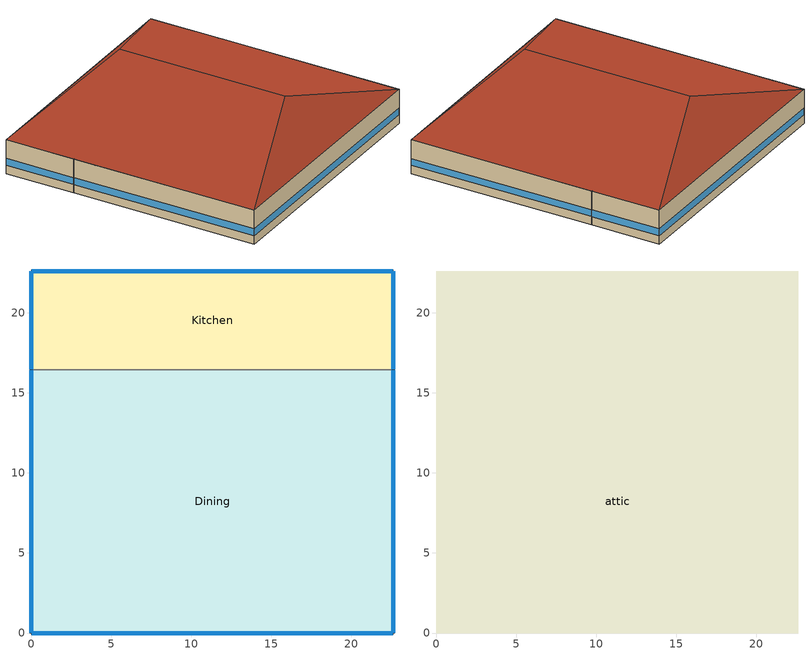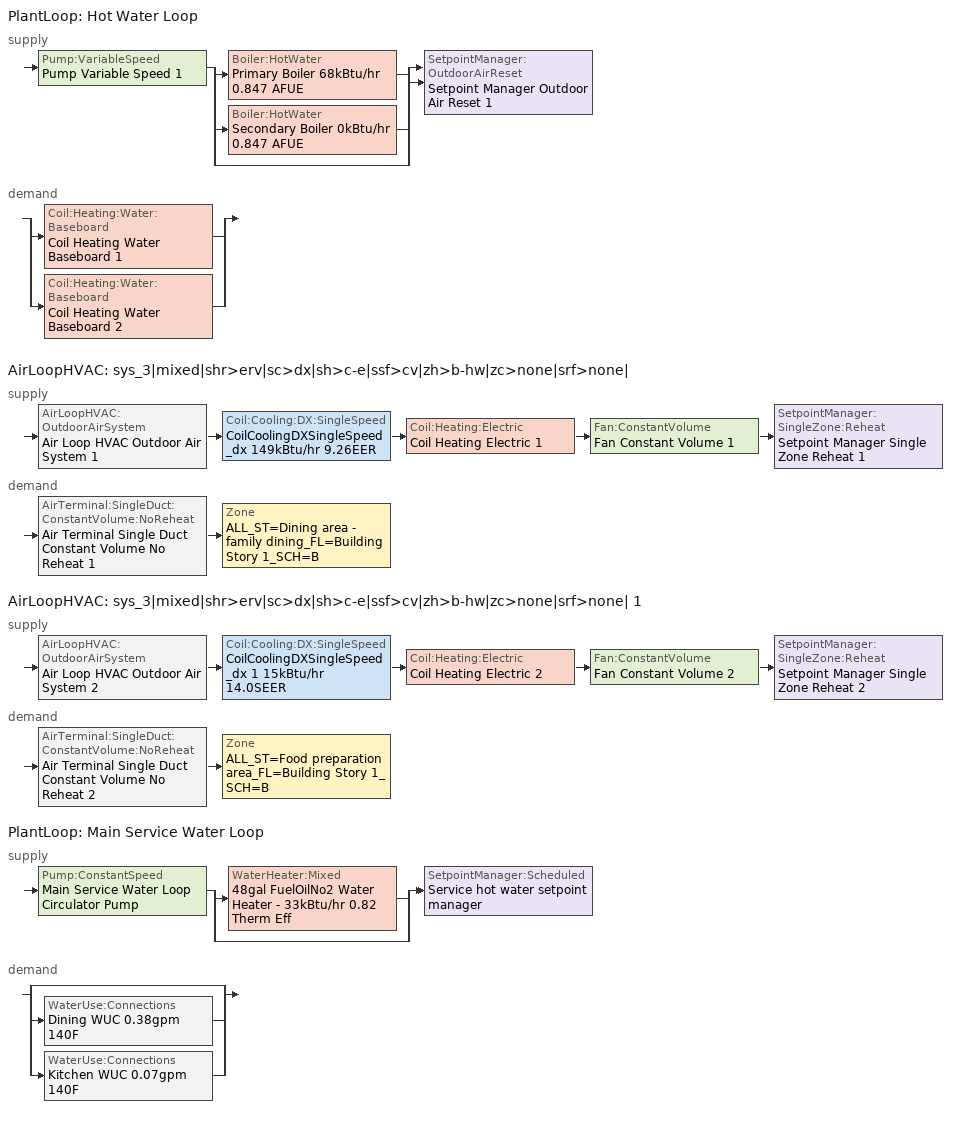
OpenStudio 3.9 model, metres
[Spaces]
Kitchen
 floor foundation (BTAP-Grnd-Floor-Mass:U-0.379_std): 22.61,22.61 22.61,16.44 0,16.44 0,22.61 z0
 wall outside: 22.61,16.44 22.61,22.61 0,22.61 0,16.44 z0:3.05
 wall to Dining: 0,16.44 22.61,16.44 z0:3.05
 window (BTAP-Ext-FixedWindow:U=0.140 SHGC=0.600): 22.61,16.47 22.61,22.58 / 0,22.58 0,16.47 z0.76:1.38; 22.58,22.61 0.03,22.61 z0.76:1.37
Dining
 floor foundation (BTAP-Grnd-Floor-Mass:U-0.379_std): 22.61,16.44 22.61,0 0,0 0,16.44 z0
 wall outside: 0,16.44 0,0 22.61,0 22.61,16.44 z0:3.05
 window (BTAP-Ext-FixedWindow:U=0.140 SHGC=0.600): 22.61,0.03 22.61,16.42 / 0.03,0 22.58,0 / 0,16.42 0,0.03 z0.76:1.37
attic
 floor to Dining: 22.61,16.44 22.61,0 0,0 0,16.44 z3.05
 floor to Kitchen: 22.61,22.61 22.61,16.44 0,16.44 0,22.61 z3.05
 roof outside: 11.3,18.84,6.82 22.61,22.61,3.05 0,22.61,3.05; 11.3,3.77,6.82 0,0,3.05 22.61,0,3.05; 11.3,18.84,6.82 0,22.61,3.05 0,0,3.05 11.3,3.77,6.82; 11.3,3.77,6.82 22.61,0,3.05 22.61,22.61,3.05 11.3,18.84,6.82
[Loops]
PlantLoop 'Hot Water Loop'
 supply: Pump:VariableSpeed 'Pump Variable Speed 1' > split
  | Boiler:HotWater 'Primary Boiler 68kBtu/hr 0.847 AFUE'
  | Boiler:HotWater 'Secondary Boiler 0kBtu/hr 0.847 AFUE'
  | bypass
  join > SetpointManager:OutdoorAirReset 'Setpoint Manager Outdoor Air Reset 1'
 demand: split
  | Coil:Heating:Water:Baseboard 'Coil Heating Water Baseboard 1'
  | Coil:Heating:Water:Baseboard 'Coil Heating Water Baseboard 2'
AirLoopHVAC 'sys_3|mixed|shr>erv|sc>dx|sh>c-e|ssf>cv|zh>b-hw|zc>none|srf>none|'
 supply: AirLoopHVAC:OutdoorAirSystem 'Air Loop HVAC Outdoor Air System 1' > Coil:Cooling:DX:SingleSpeed 'CoilCoolingDXSingleSpeed_dx 149kBtu/hr 9.26EER' > Coil:Heating:Electric 'Coil Heating Electric 1' > Fan:ConstantVolume 'Fan Constant Volume 1' > SetpointManager:SingleZone:Reheat 'Setpoint Manager Single Zone Reheat 1'
 demand: AirTerminal:SingleDuct:ConstantVolume:NoReheat 'Air Terminal Single Duct Constant Volume No Reheat 1' > Zone 'ALL_ST=Dining area - family dining_FL=Building Story 1_SCH=B'
AirLoopHVAC 'sys_3|mixed|shr>erv|sc>dx|sh>c-e|ssf>cv|zh>b-hw|zc>none|srf>none| 1'
 supply: AirLoopHVAC:OutdoorAirSystem 'Air Loop HVAC Outdoor Air System 2' > Coil:Cooling:DX:SingleSpeed 'CoilCoolingDXSingleSpeed_dx 1 15kBtu/hr 14.0SEER' > Coil:Heating:Electric 'Coil Heating Electric 2' > Fan:ConstantVolume 'Fan Constant Volume 2' > SetpointManager:SingleZone:Reheat 'Setpoint Manager Single Zone Reheat 2'
 demand: AirTerminal:SingleDuct:ConstantVolume:NoReheat 'Air Terminal Single Duct Constant Volume No Reheat 2' > Zone 'ALL_ST=Food preparation area_FL=Building Story 1_SCH=B'
PlantLoop 'Main Service Water Loop'
 supply: Pump:ConstantSpeed 'Main Service Water Loop Circulator Pump' > split
  | WaterHeater:Mixed '48gal FuelOilNo2 Water Heater - 33kBtu/hr 0.82 Therm Eff'
  | bypass
  join > SetpointManager:Scheduled 'Service hot water setpoint manager'
 demand: split
  | bypass
  | WaterUse:Connections 'Dining WUC 0.38gpm 140F'
  | WaterUse:Connections 'Kitchen WUC 0.07gpm 140F'
[Site]
Yellowknife AP_NT_CAN: Latitude {deg}=62.46; Longitude {deg}=-114.44; Time Zone {hr}=-7; Elevation {m}=205.7; Terrain=City
[Building]
FullServiceRestaurant: North Axis {deg}=0; Default Construction Set=BTAP-Mass at hdd = 8170.0; Standards Number of Stories=1; Standards Number of Above Ground Stories=1; Standards Template=NECB2017; Standards Building Type=FullServiceRestaurant
[Site:WaterMainsTemperature]
Calculation Method=Correlation; Annual Average Outdoor Air Temperature {C}=-3.65833; Maximum Difference In Monthly Average Outdoor Air Temperatures {deltaC}=41.5
[Site:GroundTemperature:BuildingSurface]
19.527, 19.502, 19.536, 19.598, 20.002, 21.64, 22.225, 22.375, 21.449, 20.121, 19.802, 19.633
[SizingPeriod:DesignDay] Barometric Pressure {Pa}=98878; Rain Indicator=No; Snow Indicator=No; Day of Month=21; Daylight Saving Time Indicator=No; Humidity Condition Type=Wetbulb; Dry-Bulb Temperature Range Modifier Type=DefaultMultipliers
Name | Maximum Dry-Bulb Temperature {C} | Daily Dry-Bulb Temperature Range {deltaC} | Wind Speed {m/s} | Wind Direction {deg} | Month | Day Type | Wetbulb or DewPoint at Maximum Dry-Bulb {C} | Solar Model Indicator | ASHRAE Clear Sky Optical Depth for Beam Irradiance | ASHRAE Clear Sky Optical Depth for Diffuse Irradiance | Sky Clearness
Yellowknife AP Ann Clg .4% Condns DB=>MWB | 25.6 | 8 | 4.1 | 160 | 7 | SummerDesignDay | 16.1 | ASHRAETau | 0.369 | 2.418
Yellowknife AP Ann Clg .4% Condns WB=>MDB | 22.9 | 8 | 4.1 | 160 | 7 | SummerDesignDay | 17.2 | ASHRAETau | 0.369 | 2.418
Yellowknife AP Ann Htg 99.6% Condns DB | -40 | 0 | 1.8 | 310 | 1 | WinterDesignDay | -40 | ASHRAEClearSky |  |  | 0
[ClimateZones]
Climate Zone Institution Name 1=ASHRAE; Climate Zone Document Name 1=ANSI/ASHRAE Standard 169; Climate Zone Document Year 1=2006; Climate Zone Value 1=8
[Site:GroundTemperature:Shallow]
-14.3, -20.7, -22.4, -20.9, -12.3, -2.6, 6.6, 13.2, 15.1, 12, 4.5, -4.9
[Site:GroundTemperature:Deep]
-4.7, -9.4, -12.3, -13.2, -11.5, -7.6, -2.8, 1.9, 5.1, 5.8, 4, 0.2
[Site:GroundTemperature:FCfactorMethod]
January Ground Temperature {C}=0.1; February Ground Temperature {C}=-14.7; March Ground Temperature {C}=-20.9; April Ground Temperature {C}=-23.8; May Ground Temperature {C}=-22.4; June Ground Temperature {C}=-18.3; July Ground Temperature {C}=-6.9; August Ground Temperature {C}=7.1; September Ground Temperature {C}=14.9; October Ground Temperature {C}=17.7; November Ground Temperature {C}=15.3; December Ground Temperature {C}=8
[Material:NoMass] Roughness=Smooth; Thermal Absorptance=0.9; Solar Absorptance=0.7
Name | Thermal Resistance {m2-K/W} | Visible Absorptance
Typical Carpet Pad; Typical Carpet Pad 1 | 0.21648 | 0.8
Typical Insulation 1 | 6.78179 | 0.7
Typical Insulation 2 | 5.19354 | 0.7
Typical Insulation 3 | 8.26445 | 0.7
Typical Carpet Pad 2 | 2.57255 | 0.8
Typical Carpet Pad 3; Typical Carpet Pad 4 | 4.69593 | 0.8
Typical Insulation 4 | 0.714268 | 0.7
Typical Insulation 5 | 0.714286 | 0.7
[Material]
Name | Roughness | Thickness {m} | Conductivity {W/m-K} | Density {kg/m3} | Specific Heat {J/kg-K} | Thermal Absorptance | Solar Absorptance | Visible Absorptance
G05 25mm wood | MediumSmooth | 0.0254 | 0.15 | 608 | 1630 | 0.9 | 0.5 | 0.5
100mm Normalweight concrete floor 1 | MediumSmooth | 0.1016 | 2.31 | 2322 | 832
G01 13mm gypsum board 1 | Smooth | 0.0127 | 0.16 | 800 | 1090 | 0.9 | 0.7 | 0.5
4 in. Normalweight Concrete Floor 1 | MediumRough | 0.1016 | 2.31 | 2322 | 832 | 0.9 | 0.7 | 0.7
1IN Stucco 1 | Smooth | 0.0253 | 0.6918 | 1858 | 837 | 0.9 | 0.7 | 0.92
8IN CONCRETE HW RefBldg 1 | Rough | 0.2032 | 1.311 | 2240 | 836.8 | 0.9 | 0.7 | 0.7
1/2IN Gypsum 1 | Smooth | 0.0127 | 0.16 | 784.9 | 830 | 0.9 | 0.4 | 0.4
Metal Roof Surface 1; F08 Metal surface 1 | Smooth | 0.0008 | 45.28 | 7824 | 500 | 0.9 | 0.7 | 0.7
6 in. Normalweight Concrete Floor 1; 6 in. Normalweight Concrete Floor 2; 6 in. Normalweight Concrete Floor 3 | MediumRough | 0.1524 | 2.31 | 2322 | 832 | 0.9 | 0.7 | 0.7
Expanded Polystyrene | MediumSmooth | 0.0746039 | 0.029 | 29 | 1210
[Construction]
BTAP-Int-Partition; BTAP-Int-Door: G05 25mm wood
BTAP-Int-Floor: 100mm Normalweight concrete floor 1, Typical Carpet Pad
BTAP-Int-Wall: G01 13mm gypsum board 1, G01 13mm gypsum board 1
BTAP-Int-Ceiling: Typical Carpet Pad, 100mm Normalweight concrete floor 1
BTAP-Int-Window: SimpleGlazing
BTAP-Ext-Floor-Mass:U-0.142: Typical Insulation 1, 4 in. Normalweight Concrete Floor 1, Typical Carpet Pad 1
BTAP-Ext-Wall-Mass:U-0.183: 1IN Stucco 1, 8IN CONCRETE HW RefBldg 1, Typical Insulation 2, 1/2IN Gypsum 1
BTAP-Ext-Roof-Metal:U-0.121: Metal Roof Surface 1, Typical Insulation 3
BTAP-Grnd-Floor-Mass:U-0.379: 6 in. Normalweight Concrete Floor 1, Typical Carpet Pad 2
BTAP-Grnd-Wall-Mass:U-0.21: 6 in. Normalweight Concrete Floor 2, Typical Carpet Pad 3
BTAP-Grnd-Roof-Mass:U-0.21: 6 in. Normalweight Concrete Floor 3, Typical Carpet Pad 4
BTAP-Ext-FixedWindow:U=0.140 SHGC=0.600; BTAP-Ext-GlassDoors:U=0.140 SHGC=0.600; BTAP-Ext-Skylights:U=0.140 SHGC=0.600; BTAP-Ext-DaylightDomes:U=0.140 SHGC=0.600; BTAP-Ext-DaylightDiffuser:U=0.140 SHGC=0.600: SimpleGlazing:U=0.140 SHGC=0.600
BTAP-Ext-Door:U-1.4: F08 Metal surface 1, Typical Insulation 4
BTAP-Ext-OverHeadDoor:U-1.4: Typical Insulation 5
BTAP-Grnd-Floor-Mass:U-0.379_std: 6 in. Normalweight Concrete Floor 1, Expanded Polystyrene
[DefaultConstructionSet]
BTAP-Mass at hdd = 8170.0: Default Exterior Surface Constructions=BTAP-Mass at hdd = 8170.0; Default Interior Surface Constructions=Default Surface Constructions 2; Default Ground Contact Surface Constructions=BTAP-Mass at hdd = 8170.0 1; Default Exterior SubSurface Constructions=BTAP-Mass at hdd = 8170.0; Default Interior SubSurface Constructions=Default Sub Surface Constructions 2; Interior Partition Construction=BTAP-Int-Partition
[DefaultSurfaceConstructions]
Name | Floor Construction | Wall Construction | Roof Ceiling Construction
Default Surface Constructions 2 | BTAP-Int-Floor | BTAP-Int-Wall | BTAP-Int-Ceiling
BTAP-Mass at hdd = 8170.0 | BTAP-Ext-Floor-Mass:U-0.142 | BTAP-Ext-Wall-Mass:U-0.183 | BTAP-Ext-Roof-Metal:U-0.121
BTAP-Mass at hdd = 8170.0 1 | BTAP-Grnd-Floor-Mass:U-0.379 | BTAP-Grnd-Wall-Mass:U-0.21 | BTAP-Grnd-Roof-Mass:U-0.21
[DefaultSubSurfaceConstructions]
Name | Fixed Window Construction | Operable Window Construction | Door Construction | Glass Door Construction | Overhead Door Construction | Skylight Construction | Tubular Daylight Dome Construction | Tubular Daylight Diffuser Construction
Default Sub Surface Constructions 2 | BTAP-Int-Window | BTAP-Int-Window | BTAP-Int-Door
BTAP-Mass at hdd = 8170.0 | BTAP-Ext-FixedWindow:U=0.140 SHGC=0.600 | BTAP-Ext-FixedWindow:U=0.140 SHGC=0.600 | BTAP-Ext-Door:U-1.4 | BTAP-Ext-GlassDoors:U=0.140 SHGC=0.600 | BTAP-Ext-OverHeadDoor:U-1.4 | BTAP-Ext-Skylights:U=0.140 SHGC=0.600 | BTAP-Ext-DaylightDomes:U=0.140 SHGC=0.600 | BTAP-Ext-DaylightDiffuser:U=0.140 SHGC=0.600
[WindowMaterial:SimpleGlazingSystem] Solar Heat Gain Coefficient=0.6; Visible Transmittance=0.21
Name | U-Factor {W/m2-K}
SimpleGlazing | 2.2
SimpleGlazing:U=0.140 SHGC=0.600 | 1.4
[Space] Volume {m3}=Autocalculate
Name | Space Type | Building Story | Thermal Zone | Part of Total Floor Area
Kitchen | Space Function Food preparation area | Building Story 1 | ALL_ST=Food preparation area_FL=Building Story 1_SCH=B | Yes
Dining | Space Function Dining area - family dining | Building Story 1 | ALL_ST=Dining area - family dining_FL=Building Story 1_SCH=B | Yes
attic | Space Function - undefined - | Building Story 2 | ALL_ST=- undefined -_FL=Building Story 2_SCH=A | No
[BuildingStory]
Name | Nominal Z Coordinate {m}
Building Story 1 | 0
Building Story 2 | 3.0488
[SpaceType] Standards Building Type=Space Function
Name | Default Schedule Set | Design Specification Outdoor Air Object | Standards Space Type
Space Function - undefined - | Space Function - undefined - Schedule Set | Space Function - undefined - Ventilation | - undefined -
Space Function Dining area - family dining | Space Function Dining area - family dining Schedule Set | Space Function Dining area - family dining Ventilation | Dining area - family dining
Space Function Food preparation area | Space Function Food preparation area Schedule Set | Space Function Food preparation area Ventilation | Food preparation area
[DesignSpecification:OutdoorAir]
Name | Outdoor Air Flow per Person {m3/s-person} | Outdoor Air Flow per Floor Area {m3/s-m2} | Outdoor Air Flow Air Changes per Hour {1/hr} | Outdoor Air Method
Space Function - undefined - Ventilation | 0 | 0 | 0
Space Function Dining area - family dining Ventilation | 0.0710942 |  |  | Sum
Space Function Food preparation area Ventilation | 0.0304689 |  |  | Sum
[DefaultScheduleSet]
Name | Number of People Schedule | People Activity Level Schedule | Lighting Schedule | Electric Equipment Schedule
Space Function - undefined - Schedule Set
Space Function Dining area - family dining Schedule Set | NECB-B-Occupancy | NECB-Activity | NECB-B-Lighting | NECB-B-Electric-Equipment
Space Function Food preparation area Schedule Set | NECB-B-Occupancy | NECB-Activity | NECB-B-Occupancy-NECB-B-Lighting-0.0-0.0-0.67-Light Ruleset | NECB-B-Electric-Equipment
[ThermostatSetpoint:DualSetpoint]
Name | Heating Setpoint Temperature Schedule | Cooling Setpoint Temperature Schedule
Space Function - undefined - Thermostat 3
Space Function Dining area - family dining Thermostat 3; Space Function Food preparation area Thermostat 3 | NECB-B-Thermostat Setpoint-Heating | NECB-B-Thermostat Setpoint-Cooling
[People:Definition] Number of People Calculation Method=People/Area; Fraction Radiant=0.3
Name | People per Space Floor Area {person/m2}
Space Function Dining area - family dining People Definition | 0.100036
Space Function Food preparation area People Definition | 0.0500182
[People] Work Efficiency Schedule=Work Efficiency Schedule; Clothing Insulation Schedule=Clothing Schedule; Air Velocity Schedule=Air Velocity Schedule; Multiplier=1
Name | People Definition | Space or SpaceType
Space Function Dining area - family dining People | Space Function Dining area - family dining People Definition | Space Function Dining area - family dining
Space Function Food preparation area People | Space Function Food preparation area People Definition | Space Function Food preparation area
[Lights:Definition] Design Level Calculation Method=Watts/Area; Fraction Radiant=0.2; Fraction Visible=0.6
Name | Watts per Space Floor Area {W/m2}
Space Function Dining area - family dining Lights Definition - LED lighting | 7.6
Space Function Food preparation area Lights Definition - LED lighting | 11.4
[Lights] Fraction Replaceable=1
Name | Lights Definition | Space or SpaceType
Space Function Dining area - family dining Lights | Space Function Dining area - family dining Lights Definition - LED lighting | Space Function Dining area - family dining
Space Function Food preparation area Lights | Space Function Food preparation area Lights Definition - LED lighting | Space Function Food preparation area
[ElectricEquipment:Definition] Design Level Calculation Method=Watts/Area; Fraction Radiant=0.5
Name | Watts per Space Floor Area {W/m2}
Space Function Dining area - family dining Elec Equip Definition | 1.00036
Space Function Food preparation area Elec Equip Definition | 10.0036
[ElectricEquipment]
Name | Electric Equipment Definition | Space or SpaceType
Space Function Dining area - family dining Elec Equip | Space Function Dining area - family dining Elec Equip Definition | Space Function Dining area - family dining
Space Function Food preparation area Elec Equip | Space Function Food preparation area Elec Equip Definition | Space Function Food preparation area
[SpaceInfiltration:DesignFlowRate] Schedule=Always On Discrete; Design Flow Rate Calculation Method=Flow/ExteriorArea; Flow per Exterior Surface Area {m3/s-m2}=0.00025; Constant Term Coefficient=0; Temperature Term Coefficient=0; Velocity Term Coefficient=0.224; Velocity Squared Term Coefficient=0
Name | Space or SpaceType
attic Infiltration | attic
Dining Infiltration | Dining
Kitchen Infiltration | Kitchen
[ThermalZone] Use Ideal Air Loads=No
Name | Thermostat
ALL_ST=- undefined -_FL=Building Story 2_SCH=A | Space Function - undefined - Thermostat 3
ALL_ST=Dining area - family dining_FL=Building Story 1_SCH=B | Space Function Dining area - family dining Thermostat 3
ALL_ST=Food preparation area_FL=Building Story 1_SCH=B | Space Function Food preparation area Thermostat 3
[Sizing:Zone] Zone Cooling Design Supply Air Temperature {C}=14; Zone Heating Design Supply Air Temperature {C}=40; Zone Cooling Design Supply Air Humidity Ratio {kg-H2O/kg-air}=0.0085; Zone Heating Design Supply Air Humidity Ratio {kg-H2O/kg-air}=0.008; Cooling Design Air Flow Method=DesignDay; Heating Design Air Flow Method=DesignDay; Account for Dedicated Outdoor Air System=No; Dedicated Outdoor Air System Control Strategy=NeutralSupplyAir; Dedicated Outdoor Air Low Setpoint Temperature for Design {C}=autosize; Dedicated Outdoor Air High Setpoint Temperature for Design {C}=autosize; Zone Load Sizing Method=Sensible Load Only No Latent Load; Zone Latent Cooling Design Supply Air Humidity Ratio Input Method=HumidityRatioDifference; Zone Cooling Design Supply Air Humidity Ratio Difference {kgWater/kgDryAir}=0.005; Zone Latent Heating Design Supply Air Humidity Ratio Input Method=HumidityRatioDifference; Zone Humidification Design Supply Air Humidity Ratio Difference {kgWater/kgDryAir}=0.005; Sizing Option=Coincident
Name | Zone Cooling Design Supply Air Temperature Input Method | Zone Cooling Design Supply Air Temperature Difference {deltaC} | Zone Heating Design Supply Air Temperature Input Method | Zone Heating Design Supply Air Temperature Difference {deltaC} | Zone Heating Sizing Factor | Zone Cooling Sizing Factor
ALL_ST=- undefined -_FL=Building Story 2_SCH=A | SupplyAirTemperature | 11.11 | SupplyAirTemperature | 11.11
ALL_ST=Dining area - family dining_FL=Building Story 1_SCH=B; ALL_ST=Food preparation area_FL=Building Story 1_SCH=B | TemperatureDifference | 11 | TemperatureDifference | 21 | 1.3 | 1.1
[Zone equipment]
ALL_ST=Dining area - family dining_FL=Building Story 1_SCH=B: Zone HVAC Baseboard Convective Water 1, Air Terminal Single Duct Constant Volume No Reheat 1
ALL_ST=Food preparation area_FL=Building Story 1_SCH=B: Zone HVAC Baseboard Convective Water 2, Air Terminal Single Duct Constant Volume No Reheat 2
[Foundation:Kiva]
Bldg Kiva Foundation: Wall Height Above Grade {m}=0; Wall Depth Below Slab {m}=0
[SurfaceProperty:ExposedFoundationPerimeter] Exposed Perimeter Calculation Method=TotalExposedPerimeter
Name | Total Exposed Perimeter {m}
Dining_Floor | 55.4941
Kitchen_Floor | 34.9407
[Foundation:Kiva:Settings]

[PlantLoop] Glycol Concentration=0; Plant Loop Volume {m3}=Autocalculate; Load Distribution Scheme=Optimal
Name | Fluid Type | Maximum Loop Temperature {C} | Minimum Loop Temperature {C}
Hot Water Loop | Water
Main Service Water Loop |  | 60 | 51.6667
[Sizing:Plant] Loop Type=Heating; Sizing Option=NonCoincident; Zone Timesteps in Averaging Window=1; Coincident Sizing Factor Mode=None
Name | Design Loop Exit Temperature {C} | Loop Design Temperature Difference {deltaC}
Hot Water Loop | 82 | 16
Main Service Water Loop | 60 | 5
[Pump:VariableSpeed]
Pump Variable Speed 1: Rated Pump Head {Pa}=200710; Motor Efficiency=0.855; Pump Control Type=Intermittent; Skin Loss Radiative Fraction=0.5; Design Power Sizing Method=PowerPerFlowPerPressure; Design Electric Power per Unit Flow Rate {W/(m3/s)}=348701.1; Design Shaft Power per Unit Flow Rate per Unit Head {W-s/m3-Pa}=1.28205; Design Minimum Flow Rate Fraction=0
[Boiler:HotWater] Fuel Type=FuelOilNo2; Nominal Thermal Efficiency=0.847; Normalized Boiler Efficiency Curve=BOILER-EFFFPLR-NECB2011; Water Outlet Upper Temperature Limit {C}=99; Boiler Flow Mode=ConstantFlow; On Cycle Parasitic Electric Load {W}=0; Off Cycle Parasitic Fuel Load {W}=0; Sizing Factor=1
Name | Nominal Capacity {W}
Primary Boiler 68kBtu/hr 0.847 AFUE | 20049.4
Secondary Boiler 0kBtu/hr 0.847 AFUE | 0.001
[SetpointManager:OutdoorAirReset]
Setpoint Manager Outdoor Air Reset 1: Control Variable=Temperature; Setpoint at Outdoor Low Temperature {C}=82; Outdoor Low Temperature {C}=-16; Setpoint at Outdoor High Temperature {C}=60; Outdoor High Temperature {C}=0; Setpoint Node or NodeList=Hot Water Loop Supply Outlet Node
[AirLoopHVAC] Design Supply Air Flow Rate {m3/s}=autosize; Design Return Air Flow Fraction of Supply Air Flow=1
Name | Availability Schedule
sys_3|mixed|shr>erv|sc>dx|sh>c-e|ssf>cv|zh>b-hw|zc>none|srf>none| | sys_3|mixed|shr>none|sc>dx|sh>c-e|ssf>cv|zh>b-hw|zc>none|srf>none| Occ Sch
sys_3|mixed|shr>erv|sc>dx|sh>c-e|ssf>cv|zh>b-hw|zc>none|srf>none| 1 | sys_3|mixed|shr>none|sc>dx|sh>c-e|ssf>cv|zh>b-hw|zc>none|srf>none| 1 Occ Sch
[Sizing:System] Type of Load to Size On=Sensible; Design Outdoor Air Flow Rate {m3/s}=Autosize; Central Heating Maximum System Air Flow Ratio=1; Preheat Design Temperature {C}=7; Preheat Design Humidity Ratio {kg-H2O/kg-Air}=0.008; Precool Design Temperature {C}=13; Precool Design Humidity Ratio {kg-H2O/kg-Air}=0.008; Central Cooling Design Supply Air Temperature {C}=13; Central Heating Design Supply Air Temperature {C}=43; Sizing Option=NonCoincident; 100% Outdoor Air in Cooling=No; 100% Outdoor Air in Heating=No; Central Cooling Design Supply Air Humidity Ratio {kg-H2O/kg-Air}=0.0085; Central Heating Design Supply Air Humidity Ratio {kg-H2O/kg-Air}=0.008; Cooling Design Air Flow Method=DesignDay; Cooling Design Air Flow Rate {m3/s}=0; Heating Design Air Flow Method=DesignDay; Heating Design Air Flow Rate {m3/s}=0; System Outdoor Air Method=ZoneSum; Zone Maximum Outdoor Air Fraction=1; Cooling Supply Air Flow Rate Per Floor Area {m3/s-m2}=0.00996765; Cooling Fraction of Autosized Cooling Supply Air Flow Rate=1; Cooling Supply Air Flow Rate Per Unit Cooling Capacity {m3/s-W}=3.94755e-05; Heating Supply Air Flow Rate Per Floor Area {m3/s-m2}=0.00996765; Heating Fraction of Autosized Heating Supply Air Flow Rate=1; Heating Fraction of Autosized Cooling Supply Air Flow Rate=1; Heating Supply Air Flow Rate Per Unit Heating Capacity {m3/s-W}=3.15882e-05; Cooling Design Capacity Method=CoolingDesignCapacity; Cooling Design Capacity {W}=autosize; Cooling Design Capacity Per Floor Area {W/m2}=234.7; Fraction of Autosized Cooling Design Capacity=1; Heating Design Capacity Method=HeatingDesignCapacity; Heating Design Capacity {W}=autosize; Heating Design Capacity Per Floor Area {W/m2}=157; Fraction of Autosized Heating Design Capacity=1; Central Cooling Capacity Control Method=OnOff; Occupant Diversity=autosize
sys_3|mixed|shr>erv|sc>dx|sh>c-e|ssf>cv|zh>b-hw|zc>none|srf>none|; sys_3|mixed|shr>erv|sc>dx|sh>c-e|ssf>cv|zh>b-hw|zc>none|srf>none| 1
[Fan:ConstantVolume] Availability Schedule=Always On Discrete; Fan Total Efficiency=0.39975; Pressure Rise {Pa}=640; Maximum Flow Rate {m3/s}=AutoSize; Motor Efficiency=0.615
Fan Constant Volume 1; Fan Constant Volume 2
[Coil:Cooling:DX:SingleSpeed] Availability Schedule=Always On Discrete; Rated Total Cooling Capacity {W}=autosize; Rated Sensible Heat Ratio=autosize; Rated Air Flow Rate {m3/s}=autosize; Rated Evaporator Fan Power Per Volume Flow Rate 2017 {W/(m3/s)}=773.3; Rated Evaporator Fan Power Per Volume Flow Rate 2023 {W/(m3/s)}=934.4; Total Cooling Capacity Function of Temperature Curve=DXCOOL-NECB2011-REF-CAPFT; Total Cooling Capacity Function of Flow Fraction Curve=DXCOOL-NECB2011-REF-CAPFFLOW; Energy Input Ratio Function of Temperature Curve=DXCOOL-NECB2011-REF-COOLEIRFT; Energy Input Ratio Function of Flow Fraction Curve=DXCOOL-NECB2011-REF-COOLEIRFFLOW; Part Load Fraction Correlation Curve=DXCOOL-NECB2011-REF-COOLPLFFPLR; Minimum Outdoor Dry-Bulb Temperature for Compressor Operation {C}=-25; Nominal Time for Condensate Removal to Begin {s}=0; Ratio of Initial Moisture Evaporation Rate and Steady State Latent Capacity=0; Maximum Cycling Rate {cycles/hr}=0; Latent Capacity Time Constant {s}=0; Condenser Type=AirCooled; Evaporative Condenser Effectiveness=0.9; Evaporative Condenser Air Flow Rate {m3/s}=autosize; Evaporative Condenser Pump Rated Power Consumption {W}=autosize; Crankcase Heater Capacity {W}=0; Maximum Outdoor Dry-Bulb Temperature for Crankcase Heater Operation {C}=10; Basin Heater Capacity {W/K}=0; Basin Heater Setpoint Temperature {C}=2
Name | Rated COP {W/W}
CoilCoolingDXSingleSpeed_dx 149kBtu/hr 9.26EER | 3.22027
CoilCoolingDXSingleSpeed_dx 1 15kBtu/hr 14.0SEER | 3.8248
[Coil:Heating:Electric] Availability Schedule=Always On Discrete
Coil Heating Electric 1; Coil Heating Electric 2
[Controller:OutdoorAir] Minimum Outdoor Air Flow Rate {m3/s}=autosize; Maximum Outdoor Air Flow Rate {m3/s}=Autosize; Economizer Control Action Type=ModulateFlow; Lockout Type=NoLockout; Minimum Limit Type=FixedMinimum; High Humidity Control=No; High Humidity Outdoor Air Flow Ratio=1; Control High Indoor Humidity Based on Outdoor Humidity Ratio=Yes; Heat Recovery Bypass Control Type=BypassWhenOAFlowGreaterThanMinimum; Economizer Operation Staging=InterlockedWithMechanicalCooling
Name | Economizer Control Type | Minimum Outdoor Air Schedule | Controller Mechanical Ventilation | Economizer Maximum Limit Dry-Bulb Temperature {C} | Economizer Maximum Limit Enthalpy {J/kg} | Economizer Minimum Limit Dry-Bulb Temperature {C}
Controller Outdoor Air 1 | DifferentialEnthalpy | sys_3|mixed|shr>none|sc>dx|sh>c-e|ssf>cv|zh>b-hw|zc>none|srf>none| Occ Sch | Controller Mechanical Ventilation 1
Controller Outdoor Air 2 | NoEconomizer | sys_3|mixed|shr>none|sc>dx|sh>c-e|ssf>cv|zh>b-hw|zc>none|srf>none| 1 Occ Sch | Controller Mechanical Ventilation 2 | 28 | 64000 | -100
[Controller:MechanicalVentilation] Availability Schedule=Always On Discrete; System Outdoor Air Method=ZoneSum
Controller Mechanical Ventilation 1; Controller Mechanical Ventilation 2
[AirLoopHVAC:OutdoorAirSystem]
Name | Controller
Air Loop HVAC Outdoor Air System 1 | Controller Outdoor Air 1
Air Loop HVAC Outdoor Air System 2 | Controller Outdoor Air 2
[SetpointManager:SingleZone:Reheat] Minimum Supply Air Temperature {C}=13; Maximum Supply Air Temperature {C}=43
Name | Control Zone | Setpoint Node or NodeList
Setpoint Manager Single Zone Reheat 1 | ALL_ST=Dining area - family dining_FL=Building Story 1_SCH=B | sys_3|mixed|shr>erv|sc>dx|sh>c-e|ssf>cv|zh>b-hw|zc>none|srf>none| Supply Outlet Node
Setpoint Manager Single Zone Reheat 2 | ALL_ST=Food preparation area_FL=Building Story 1_SCH=B | sys_3|mixed|shr>erv|sc>dx|sh>c-e|ssf>cv|zh>b-hw|zc>none|srf>none| 1 Supply Outlet Node
[Coil:Heating:Water:Baseboard] Heating Design Capacity Method=HeatingDesignCapacity; Heating Design Capacity {W}=autosize; Heating Design Capacity Per Floor Area {W/m2}=0; Fraction of Autosized Heating Design Capacity=0.8
Coil Heating Water Baseboard 1; Coil Heating Water Baseboard 2
[ZoneHVAC:Baseboard:Convective:Water] Availability Schedule=Always On Discrete
Name | Heating Coil
Zone HVAC Baseboard Convective Water 1 | Coil Heating Water Baseboard 1
Zone HVAC Baseboard Convective Water 2 | Coil Heating Water Baseboard 2
[AirTerminal:SingleDuct:ConstantVolume:NoReheat] Availability Schedule=Always On Discrete; Maximum Air Flow Rate {m3/s}=AutoSize
Air Terminal Single Duct Constant Volume No Reheat 1; Air Terminal Single Duct Constant Volume No Reheat 2
[SetpointManager:Scheduled]
Service hot water setpoint manager: Control Variable=Temperature; Schedule=Service Water Loop Temp - 140F; Setpoint Node or NodeList=Main Service Water Loop Supply Outlet Node
[Pump:ConstantSpeed]
Main Service Water Loop Circulator Pump: Rated Flow Rate {m3/s}=autosize; Rated Pump Head {Pa}=287937; Rated Power Consumption {W}=autosize; Motor Efficiency=0.7; Fraction of Motor Inefficiencies to Fluid Stream=0; Pump Control Type=Intermittent; Design Power Sizing Method=PowerPerFlowPerPressure; Design Electric Power per Unit Flow Rate {W/(m3/s)}=348701.1; Design Shaft Power per Unit Flow Rate per Unit Head {W-s/m3-Pa}=1.28205
[WaterHeater:Mixed]
48gal FuelOilNo2 Water Heater - 33kBtu/hr 0.82 Therm Eff: Tank Volume {m3}=0.18232; Setpoint Temperature Schedule=Service Water Loop Temp - 140F; Deadband Temperature Difference {deltaC}=2; Maximum Temperature Limit {C}=60; Heater Control Type=Cycle; Heater Maximum Capacity {W}=9526.21; Heater Fuel Type=FuelOilNo2; Heater Thermal Efficiency=0.82; Part Load Factor Curve=SWH-EFFFPLR-NECB2011; Off Cycle Parasitic Fuel Consumption Rate {W}=31.1488; Off Cycle Parasitic Fuel Type=FuelOilNo2; Off Cycle Parasitic Heat Fraction to Tank=0.8; On Cycle Parasitic Fuel Consumption Rate {W}=31.1488; On Cycle Parasitic Fuel Type=FuelOilNo2; On Cycle Parasitic Heat Fraction to Tank=0; Ambient Temperature Indicator=Schedule; Ambient Temperature Schedule=Water Heater Ambient Temp Schedule 71.6F; Off Cycle Loss Coefficient to Ambient Temperature {W/K}=2.93454; On Cycle Loss Coefficient to Ambient Temperature {W/K}=2.93454; Use Side Effectiveness=1; Source Side Effectiveness=1; Use Side Design Flow Rate {m3/s}=autosize; Source Side Design Flow Rate {m3/s}=autosize; Indirect Water Heating Recovery Time {hr}=1.5; Source Side Flow Control Mode=IndirectHeatPrimarySetpoint
[WaterHeater:Sizing]
48gal FuelOilNo2 Water Heater - 33kBtu/hr 0.82 Therm Eff: Design Mode=PeakDraw; Time Storage Can Meet Peak Draw {hr}=0.538503; Time for Tank Recovery {hr}=0.5; Nominal Tank Volume for Autosizing Plant Connections {m3}=1
[WaterUse:Equipment:Definition] Target Temperature Schedule=Mixed Water At Faucet Temp - 140F; Sensible Fraction Schedule=Fraction Sensible - 0.2; Latent Fraction Schedule=Fraction Latent - 0.05
Name | Peak Flow Rate {m3/s}
Dining 0.38gpm 140F | 2.36933e-05
Kitchen 0.07gpm 140F | 4.44248e-06
[WaterUse:Equipment] Flow Rate Fraction Schedule=NECB-B-Service Water Heating
Name | Water Use Equipment Definition | Space
Dining Service Water Use 0.38gpm 140F | Dining 0.38gpm 140F | Dining
Kitchen Service Water Use 0.07gpm 140F | Kitchen 0.07gpm 140F | Kitchen
[WaterUse:Connections] Drain Water Heat Exchanger Type=None; Drain Water Heat Exchanger Destination=Plant
Name | Water Use Equipment Name 1
Dining WUC 0.38gpm 140F | Dining Service Water Use 0.38gpm 140F
Kitchen WUC 0.07gpm 140F | Kitchen Service Water Use 0.07gpm 140F
[AvailabilityManager:NightCycle] Applicability Schedule=Always On Discrete; Control Type=CycleOnAny; Thermostat Tolerance {deltaC}=1; Cycling Run Time {s}=3600
Availability Manager Night Cycle 1; Availability Manager Night Cycle 2
[HeatExchanger:AirToAir:SensibleAndLatent] Availability Schedule=Always On Discrete; Nominal Supply Air Flow Rate {m3/s}=autosize; Sensible Effectiveness at 100% Heating Air Flow=0.5; Latent Effectiveness at 100% Heating Air Flow=0.5; Sensible Effectiveness at 100% Cooling Air Flow=0.5; Latent Effectiveness at 100% Cooling Air Flow=0.5; Supply Air Outlet Temperature Control=Yes; Heat Exchanger Type=Rotary; Frost Control Type=ExhaustOnly; Threshold Temperature {C}=-23.3; Initial Defrost Time Fraction=0.167; Rate of Defrost Time Fraction Increase {1/K}=1.44; Economizer Lockout=Yes
Name | Nominal Electric Power {W} | Sensible Effectiveness of Heating Air Flow Curve | Latent Effectiveness of Heating Air Flow Curve | Sensible Effectiveness of Cooling Air Flow Curve | Latent Effectiveness of Cooling Air Flow Curve
sys_3|mixed|shr>none|sc>dx|sh>c-e|ssf>cv|zh>b-hw|zc>none|srf>none| ERV | 1946.98 | sys_3|mixed|shr>none|sc>dx|sh>c-e|ssf>cv|zh>b-hw|zc>none|srf>none| ERV_SensHeatEff 1 | sys_3|mixed|shr>none|sc>dx|sh>c-e|ssf>cv|zh>b-hw|zc>none|srf>none| ERV_LatHeatEff 1 | sys_3|mixed|shr>none|sc>dx|sh>c-e|ssf>cv|zh>b-hw|zc>none|srf>none| ERV_SensCoolEff 1 | sys_3|mixed|shr>none|sc>dx|sh>c-e|ssf>cv|zh>b-hw|zc>none|srf>none| ERV_LatCoolEff 1
sys_3|mixed|shr>none|sc>dx|sh>c-e|ssf>cv|zh>b-hw|zc>none|srf>none| 1 ERV | 202.435 | sys_3|mixed|shr>none|sc>dx|sh>c-e|ssf>cv|zh>b-hw|zc>none|srf>none| 1 ERV_SensHeatEff 1 | sys_3|mixed|shr>none|sc>dx|sh>c-e|ssf>cv|zh>b-hw|zc>none|srf>none| 1 ERV_LatHeatEff 1 | sys_3|mixed|shr>none|sc>dx|sh>c-e|ssf>cv|zh>b-hw|zc>none|srf>none| 1 ERV_SensCoolEff 1 | sys_3|mixed|shr>none|sc>dx|sh>c-e|ssf>cv|zh>b-hw|zc>none|srf>none| 1 ERV_LatCoolEff 1
[SetpointManager:OutdoorAirPretreat] Minimum Setpoint Temperature {C}=-99; Maximum Setpoint Temperature {C}=99; Minimum Setpoint Humidity Ratio {kgWater/kgDryAir}=1e-05; Maximum Setpoint Humidity Ratio {kgWater/kgDryAir}=1
Name | Setpoint Node or NodeList
Setpoint Manager Outdoor Air Pretreat 1 | sys_3|mixed|shr>none|sc>dx|sh>c-e|ssf>cv|zh>b-hw|zc>none|srf>none| ERV Primary Outlet Air Node
Setpoint Manager Outdoor Air Pretreat 2 | sys_3|mixed|shr>none|sc>dx|sh>c-e|ssf>cv|zh>b-hw|zc>none|srf>none| 1 ERV Primary Outlet Air Node
[Schedule:Ruleset]
Clothing Schedule: Default Day Schedule=Clothing Schedule Default Winter Clothes
Air Velocity Schedule: Default Day Schedule=Air Velocity Schedule Default
Work Efficiency Schedule: Default Day Schedule=Work Efficiency Schedule Default
NECB-B-Occupancy: Default Day Schedule=NECB-B-Occupancy Default
NECB-Activity: Default Day Schedule=NECB-Activity Default; Summer Design Day Schedule=NECB-Activity Summer Design Day; Winter Design Day Schedule=NECB-Activity Winter Design Day
NECB-B-Lighting: Default Day Schedule=NECB-B-Lighting Default
NECB-B-Electric-Equipment: Default Day Schedule=NECB-B-Electric-Equipment Default
NECB-B-Thermostat Setpoint-Heating: Default Day Schedule=NECB-B-Thermostat Setpoint-Heating Default
NECB-B-Thermostat Setpoint-Cooling: Default Day Schedule=NECB-B-Thermostat Setpoint-Cooling Default
NECB-B-Occupancy-NECB-B-Lighting-0.0-0.0-0.67-Light Ruleset: Default Day Schedule=NECB-B-Occupancy-NECB-B-Lighting-0.0-0.0-0.67-Light Default
Service Water Loop Temp - 140F: Default Day Schedule=Service Water Loop Temp - 140F Default
Water Heater Ambient Temp Schedule 71.6F: Default Day Schedule=Water Heater Ambient Temp Schedule 71.6F Default
NECB-B-Service Water Heating: Default Day Schedule=NECB-B-Service Water Heating Default
Fraction Sensible - 0.2: Default Day Schedule=Fraction Sensible - 0.2 Default
Fraction Latent - 0.05: Default Day Schedule=Fraction Latent - 0.05 Default
Mixed Water At Faucet Temp - 140F: Default Day Schedule=Mixed Water At Faucet Temp - 140F Default
sys_3|mixed|shr>none|sc>dx|sh>c-e|ssf>cv|zh>b-hw|zc>none|srf>none| Occ Sch: Default Day Schedule=sys_3|mixed|shr>none|sc>dx|sh>c-e|ssf>cv|zh>b-hw|zc>none|srf>none| Occ Sch Default; Summer Design Day Schedule=sys_3|mixed|shr>none|sc>dx|sh>c-e|ssf>cv|zh>b-hw|zc>none|srf>none| Occ Sch Summer Design Day; Winter Design Day Schedule=sys_3|mixed|shr>none|sc>dx|sh>c-e|ssf>cv|zh>b-hw|zc>none|srf>none| Occ Sch Winter Design Day
sys_3|mixed|shr>none|sc>dx|sh>c-e|ssf>cv|zh>b-hw|zc>none|srf>none| 1 Occ Sch: Default Day Schedule=sys_3|mixed|shr>none|sc>dx|sh>c-e|ssf>cv|zh>b-hw|zc>none|srf>none| 1 Occ Sch Default; Summer Design Day Schedule=sys_3|mixed|shr>none|sc>dx|sh>c-e|ssf>cv|zh>b-hw|zc>none|srf>none| 1 Occ Sch Summer Design Day; Winter Design Day Schedule=sys_3|mixed|shr>none|sc>dx|sh>c-e|ssf>cv|zh>b-hw|zc>none|srf>none| 1 Occ Sch Winter Design Day
[Schedule:Day]
Clothing Schedule Default Winter Clothes; sys_3|mixed|shr>none|sc>dx|sh>c-e|ssf>cv|zh>b-hw|zc>none|srf>none| Occ Sch Winter Design Day; sys_3|mixed|shr>none|sc>dx|sh>c-e|ssf>cv|zh>b-hw|zc>none|srf>none| Occ Sch Summer Design Day; sys_3|mixed|shr>none|sc>dx|sh>c-e|ssf>cv|zh>b-hw|zc>none|srf>none| 1 Occ Sch Winter Design Day; sys_3|mixed|shr>none|sc>dx|sh>c-e|ssf>cv|zh>b-hw|zc>none|srf>none| 1 Occ Sch Summer Design Day: 24, 0, 1
Clothing Schedule Summer Clothes: 24, 0, 0.5
Air Velocity Schedule Default; Fraction Sensible - 0.2 Default: 24, 0, 0.2
Work Efficiency Schedule Default: 24, 0, 0
NECB-B-Occupancy Default; NECB-B-Occupancy Default|Wkdy Day: No, 1, 0, 0.3, 2, 0, 0.1, 9, 0, 0, 10, 0, 0.1, 11, 0, 0.2, 12, 0, 0.5, 13, 0, 0.9, 14, 0, 0.8, 15, 0, 0.5, 17, 0, 0.2, 18, 0, 0.3, 19, 0, 0.6, 22, 0, 0.9, 23, 0, 0.6, 24, 0, 0.4
NECB-B-Occupancy Sat Day: No, 1, 0, 0.5, 2, 0, 0.3, 9, 0, 0, 10, 0, 0.1, 11, 0, 0.2, 12, 0, 0.5, 13, 0, 0.9, 14, 0, 0.8, 15, 0, 0.5, 17, 0, 0.2, 18, 0, 0.3, 19, 0, 0.6, 22, 0, 0.9, 24, 0, 0.6
NECB-B-Occupancy Sun|Hol Day: No, 1, 0, 0.1, 2, 0, 0.3, 10, 0, 0, 11, 0, 0.1, 12, 0, 0.4, 14, 0, 0.5, 15, 0, 0.4, 18, 0, 0.2, 19, 0, 0.5, 21, 0, 0.7, 22, 0, 0.5, 23, 0, 0.3, 24, 0, 0.1
NECB-Activity Default; NECB-Activity Winter Design Day; NECB-Activity Summer Design Day: No, 24, 0, 130
NECB-B-Lighting Default; NECB-B-Lighting Default|Wkdy Day; NECB-B-Lighting Sat Day; NECB-B-Electric-Equipment Default; NECB-B-Electric-Equipment Default|Wkdy Day; NECB-B-Electric-Equipment Sat Day: No, 1, 0, 0.9, 2, 0, 0.5, 9, 0, 0.1, 10, 0, 0.5, 11, 0, 0.7, 24, 0, 0.9
NECB-B-Lighting Sun|Hol Day; NECB-B-Electric-Equipment Sun|Hol Day: No, 2, 0, 0.5, 10, 0, 0.1, 11, 0, 0.5, 23, 0, 0.9, 24, 0, 0.5
NECB-B-Thermostat Setpoint-Heating Default; NECB-B-Thermostat Setpoint-Heating Default|Wkdy Day; NECB-B-Thermostat Setpoint-Heating Sat Day: No, 2, 0, 22, 8, 0, 18, 9, 0, 20, 24, 0, 22
NECB-B-Thermostat Setpoint-Heating Sun|Hol Day: No, 1, 0, 18, 2, 0, 22, 9, 0, 18, 10, 0, 20, 23, 0, 22, 24, 0, 18
NECB-B-Thermostat Setpoint-Cooling Default; NECB-B-Thermostat Setpoint-Cooling Default|Wkdy Day; NECB-B-Thermostat Setpoint-Cooling Sat Day: No, 1, 0, 24, 8, 0, 35, 24, 0, 24
NECB-B-Thermostat Setpoint-Cooling Sun|Hol Day: No, 9, 0, 35, 23, 0, 24, 24, 0, 35
NECB-B-Occupancy-NECB-B-Lighting-0.0-0.0-0.67-Light Default; NECB-B-Occupancy-NECB-B-Lighting-0.0-0.0-0.67-Default|Wkdy-Light Day; NECB-B-Occupancy-NECB-B-Lighting-0.0-0.0-0.67-Sat-Light Day: 1, 0, 0.9, 2, 0, 0.5, 9, 0, 0.1, 10, 0, 0.5, 11, 0, 0.7, 24, 0, 0.9
NECB-B-Occupancy-NECB-B-Lighting-0.0-0.0-0.67-Sun|Hol-Light Day: 2, 0, 0.5, 10, 0, 0.1, 11, 0, 0.5, 23, 0, 0.9, 24, 0, 0.5
Service Water Loop Temp - 140F Default; Mixed Water At Faucet Temp - 140F Default: 24, 0, 60
Water Heater Ambient Temp Schedule 71.6F Default: 24, 0, 22
NECB-B-Service Water Heating Default; NECB-B-Service Water Heating Default|Wkdy Day: No, 1, 0, 0.6, 2, 0, 0.5, 9, 0, 0.05, 11, 0, 0.7, 12, 0, 0.4, 13, 0, 0.5, 15, 0, 0.6, 16, 0, 0.4, 18, 0, 0.3, 19, 0, 0.4, 20, 0, 0.5, 22, 0, 0.8, 24, 0, 0.9
NECB-B-Service Water Heating Sat Day: No, 1, 0, 0.7, 2, 0, 0.6, 9, 0, 0.05, 11, 0, 0.7, 12, 0, 0.4, 13, 0, 0.5, 15, 0, 0.6, 16, 0, 0.4, 18, 0, 0.3, 19, 0, 0.4, 20, 0, 0.5, 22, 0, 0.8, 24, 0, 0.9
NECB-B-Service Water Heating Sun|Hol Day: No, 1, 0, 0.5, 2, 0, 0.6, 9, 0, 0.05, 11, 0, 0.7, 12, 0, 0.4, 13, 0, 0.5, 15, 0, 0.6, 16, 0, 0.4, 18, 0, 0.3, 19, 0, 0.4, 20, 0, 0.5, 22, 0, 0.8, 24, 0, 0.5
Fraction Latent - 0.05 Default: 24, 0, 0.05
sys_3|mixed|shr>none|sc>dx|sh>c-e|ssf>cv|zh>b-hw|zc>none|srf>none| Occ Sch Default; sys_3|mixed|shr>none|sc>dx|sh>c-e|ssf>cv|zh>b-hw|zc>none|srf>none| 1 Occ Sch Default: 1, 0, 1, 10, 0, 0, 24, 0, 1
Schedule Day 5; Schedule Day 7: 2, 0, 1, 10, 0, 0, 24, 0, 1
Schedule Day 6; Schedule Day 8: 1, 0, 0, 2, 0, 1, 11, 0, 0, 23, 0, 1, 24, 0, 0
[Schedule:Rule] Date Specification Type=DateRange
Name | Schedule Ruleset | Rule Order | Day Schedule | Start Month | Start Day | End Month | End Day | Apply Monday | Apply Tuesday | Apply Wednesday | Apply Thursday | Apply Friday | Apply Saturday | Apply Sunday
Schedule Rule 1 | Clothing Schedule | 0 | Clothing Schedule Summer Clothes | 5 | 1 | 9 | 30
Schedule Rule 2 | NECB-B-Occupancy | 2 | NECB-B-Occupancy Default|Wkdy Day | 1 | 1 | 12 | 31 | Yes | Yes | Yes | Yes | Yes
Schedule Rule 3 | NECB-B-Occupancy | 1 | NECB-B-Occupancy Sat Day | 1 | 1 | 12 | 31 |  |  |  |  |  | Yes
Schedule Rule 4 | NECB-B-Occupancy | 0 | NECB-B-Occupancy Sun|Hol Day | 1 | 1 | 12 | 31 |  |  |  |  |  |  | Yes
Schedule Rule 5 | NECB-B-Lighting | 2 | NECB-B-Lighting Default|Wkdy Day | 1 | 1 | 12 | 31 | Yes | Yes | Yes | Yes | Yes
Schedule Rule 6 | NECB-B-Lighting | 1 | NECB-B-Lighting Sat Day | 1 | 1 | 12 | 31 |  |  |  |  |  | Yes
Schedule Rule 7 | NECB-B-Lighting | 0 | NECB-B-Lighting Sun|Hol Day | 1 | 1 | 12 | 31 |  |  |  |  |  |  | Yes
Schedule Rule 8 | NECB-B-Electric-Equipment | 2 | NECB-B-Electric-Equipment Default|Wkdy Day | 1 | 1 | 12 | 31 | Yes | Yes | Yes | Yes | Yes
Schedule Rule 9 | NECB-B-Electric-Equipment | 1 | NECB-B-Electric-Equipment Sat Day | 1 | 1 | 12 | 31 |  |  |  |  |  | Yes
Schedule Rule 10 | NECB-B-Electric-Equipment | 0 | NECB-B-Electric-Equipment Sun|Hol Day | 1 | 1 | 12 | 31 |  |  |  |  |  |  | Yes
Schedule Rule 11 | NECB-B-Thermostat Setpoint-Heating | 2 | NECB-B-Thermostat Setpoint-Heating Default|Wkdy Day | 1 | 1 | 12 | 31 | Yes | Yes | Yes | Yes | Yes
Schedule Rule 12 | NECB-B-Thermostat Setpoint-Heating | 1 | NECB-B-Thermostat Setpoint-Heating Sat Day | 1 | 1 | 12 | 31 |  |  |  |  |  | Yes
Schedule Rule 13 | NECB-B-Thermostat Setpoint-Heating | 0 | NECB-B-Thermostat Setpoint-Heating Sun|Hol Day | 1 | 1 | 12 | 31 |  |  |  |  |  |  | Yes
Schedule Rule 14 | NECB-B-Thermostat Setpoint-Cooling | 2 | NECB-B-Thermostat Setpoint-Cooling Default|Wkdy Day | 1 | 1 | 12 | 31 | Yes | Yes | Yes | Yes | Yes
Schedule Rule 15 | NECB-B-Thermostat Setpoint-Cooling | 1 | NECB-B-Thermostat Setpoint-Cooling Sat Day | 1 | 1 | 12 | 31 |  |  |  |  |  | Yes
Schedule Rule 16 | NECB-B-Thermostat Setpoint-Cooling | 0 | NECB-B-Thermostat Setpoint-Cooling Sun|Hol Day | 1 | 1 | 12 | 31 |  |  |  |  |  |  | Yes
Schedule Rule 17 | NECB-B-Occupancy-NECB-B-Lighting-0.0-0.0-0.67-Light Ruleset | 2 | NECB-B-Occupancy-NECB-B-Lighting-0.0-0.0-0.67-Default|Wkdy-Light Day | 1 | 1 | 12 | 31 | Yes | Yes | Yes | Yes | Yes
Schedule Rule 18 | NECB-B-Occupancy-NECB-B-Lighting-0.0-0.0-0.67-Light Ruleset | 1 | NECB-B-Occupancy-NECB-B-Lighting-0.0-0.0-0.67-Sat-Light Day | 1 | 1 | 12 | 31 |  |  |  |  |  | Yes
Schedule Rule 19 | NECB-B-Occupancy-NECB-B-Lighting-0.0-0.0-0.67-Light Ruleset | 0 | NECB-B-Occupancy-NECB-B-Lighting-0.0-0.0-0.67-Sun|Hol-Light Day | 1 | 1 | 12 | 31 |  |  |  |  |  |  | Yes
Schedule Rule 20 | NECB-B-Service Water Heating | 2 | NECB-B-Service Water Heating Default|Wkdy Day | 1 | 1 | 12 | 31 | Yes | Yes | Yes | Yes | Yes
Schedule Rule 21 | NECB-B-Service Water Heating | 1 | NECB-B-Service Water Heating Sat Day | 1 | 1 | 12 | 31 |  |  |  |  |  | Yes
Schedule Rule 22 | NECB-B-Service Water Heating | 0 | NECB-B-Service Water Heating Sun|Hol Day | 1 | 1 | 12 | 31 |  |  |  |  |  |  | Yes
Schedule Rule 23 | sys_3|mixed|shr>none|sc>dx|sh>c-e|ssf>cv|zh>b-hw|zc>none|srf>none| Occ Sch | 1 | Schedule Day 5 | 1 | 7 | 12 | 30 |  |  |  |  |  | Yes
Schedule Rule 24 | sys_3|mixed|shr>none|sc>dx|sh>c-e|ssf>cv|zh>b-hw|zc>none|srf>none| Occ Sch | 0 | Schedule Day 6 | 1 | 1 | 12 | 31 |  |  |  |  |  |  | Yes
Schedule Rule 25 | sys_3|mixed|shr>none|sc>dx|sh>c-e|ssf>cv|zh>b-hw|zc>none|srf>none| 1 Occ Sch | 1 | Schedule Day 7 | 1 | 7 | 12 | 30 |  |  |  |  |  | Yes
Schedule Rule 26 | sys_3|mixed|shr>none|sc>dx|sh>c-e|ssf>cv|zh>b-hw|zc>none|srf>none| 1 Occ Sch | 0 | Schedule Day 8 | 1 | 1 | 12 | 31 |  |  |  |  |  |  | Yes
[Schedule:Constant]
Always On Discrete: Value=1
[Curve:Biquadratic] Minimum Value of x=13; Maximum Value of x=24; Minimum Value of y=24; Maximum Value of y=46
Name | Coefficient1 Constant | Coefficient2 x | Coefficient3 x**2 | Coefficient4 y | Coefficient5 y**2 | Coefficient6 x*y
DXCOOL-NECB2011-REF-CAPFT | 0.867905 | 0.0142459 | 0.00055436 | -0.0075575 | 3.3e-05 | -0.0001918
DXCOOL-NECB2011-REF-COOLEIRFT | 0.114171 | 0.0281822 | -0.0004199 | 0.0214108 | 0.000161028 | -0.000679104
[Curve:Quadratic] Minimum Value of x=0.5; Maximum Value of x=1.5
Name | Coefficient1 Constant | Coefficient2 x | Coefficient3 x**2
DXCOOL-NECB2011-REF-CAPFFLOW | 0.8 | 0.2 | 0
DXCOOL-NECB2011-REF-COOLEIRFFLOW | 1.1552 | -0.1808 | 0.0256
[Curve:Cubic] Maximum Value of x=1
Name | Coefficient1 Constant | Coefficient2 x | Coefficient3 x**2 | Coefficient4 x**3 | Minimum Value of x
DXCOOL-NECB2011-REF-COOLPLFFPLR | 0.0277 | 4.9151 | -8.184 | 4.2702 | 0.7
BOILER-EFFFPLR-NECB2011 | 0.3831 | 2.0567 | -2.6469 | 1.2148 | 0
SWH-EFFFPLR-NECB2011 | 0.7576 | 1.0071 | -1.4443 | 0.6844 | 0
[Table:Lookup]
sys_3|mixed|shr>none|sc>dx|sh>c-e|ssf>cv|zh>b-hw|zc>none|srf>none| 1 ERV_SensHeatEff 1; sys_3|mixed|shr>none|sc>dx|sh>c-e|ssf>cv|zh>b-hw|zc>none|srf>none| 1 ERV_LatHeatEff 1; sys_3|mixed|shr>none|sc>dx|sh>c-e|ssf>cv|zh>b-hw|zc>none|srf>none| 1 ERV_SensCoolEff 1; sys_3|mixed|shr>none|sc>dx|sh>c-e|ssf>cv|zh>b-hw|zc>none|srf>none| 1 ERV_LatCoolEff 1; sys_3|mixed|shr>none|sc>dx|sh>c-e|ssf>cv|zh>b-hw|zc>none|srf>none| ERV_SensHeatEff 1; sys_3|mixed|shr>none|sc>dx|sh>c-e|ssf>cv|zh>b-hw|zc>none|srf>none| ERV_LatHeatEff 1; sys_3|mixed|shr>none|sc>dx|sh>c-e|ssf>cv|zh>b-hw|zc>none|srf>none| ERV_SensCoolEff 1; sys_3|mixed|shr>none|sc>dx|sh>c-e|ssf>cv|zh>b-hw|zc>none|srf>none| ERV_LatCoolEff 1: DivisorOnly, 0.5, 0, 10, Dimensionless, 0.5, 0.5
